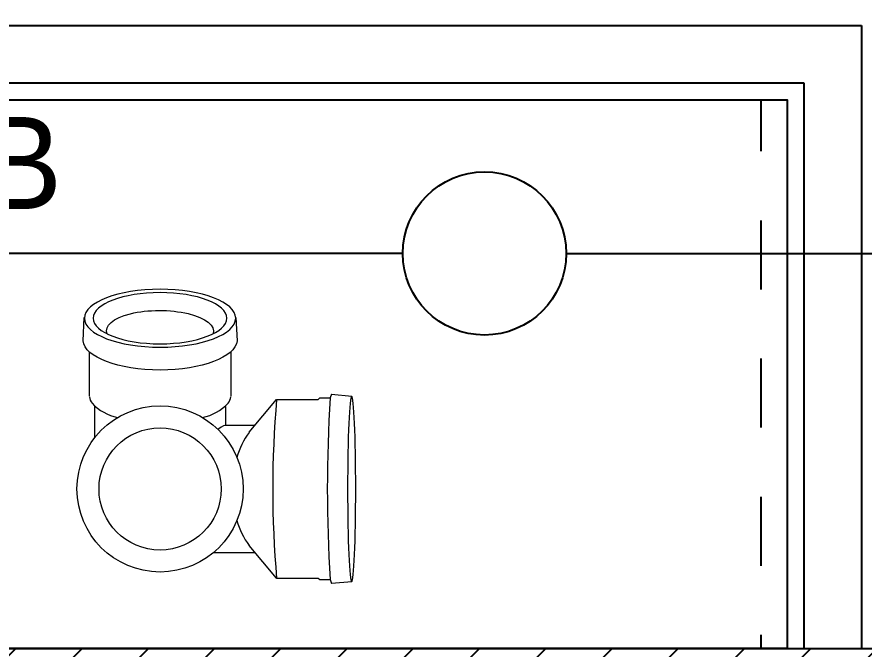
# Model space of a CAD drawing. Header units: centimetres. Extents: x -58072 to 12532, y -30603 to 6224.
# Drawn here: x 11673.5 to 11738.3, y 3265.3 to 3313.7 of the extents above; entities that cross this region are included whole.
import ezdxf

# ---------------------------------------------------------------- set-up
doc = ezdxf.new("R2010")
doc.units = ezdxf.units.CM
for name, pattern in [('ACAD_ISO02W100', [15, 12, -3]), ('ISO-03', [1.5, 0.6, -0.9]), ('VW-01', [0.41656, 0.20828, -0.20828])]:
    doc.linetypes.add(name, pattern=pattern)
for name, color, linetype in [('B GÈnÈral_Hatch', 252, 'Continuous'), ('B Général', 252, 'Continuous'), ('C ANNOTATIONS-textes-numérotation gaine', 252, 'ISO-03'), ('F REMPLISSAGE-vert clair', 252, 'Continuous'), ('F REMPLISSAGE-vert foncé', 252, 'Continuous'), ('prlm-EAU-CHU', 42, 'Continuous'), ('prlm-GT', 242, 'Continuous'), ('prlm-MOD', 7, 'Continuous'), ('prlm-VMC', 93, 'Continuous')]:
    doc.layers.add(name, color=color, linetype=linetype)
doc.layers.add('prlm-ELEC-CFO', color=1, linetype='Continuous', lineweight=25)
doc.layers.add('prlm-ZEROPLOT', color=254, linetype='Continuous', plot=False)
doc.styles.add('Eurostile', font='Eurosti.TTF')

# ---------------------------------------------------------------- blocks, each defined once
blk = doc.blocks.new('B 60.Groupe-42-1')
at = {"layer": 'B Général', "linetype": 'VW-01', "ltscale": 25.4, "flags": 128}
blk.add_lwpolyline([(11644.446, 3307.389), (11730.446, 3307.389), (11730.446, 3265.389), (11644.446, 3265.389)], close=True, dxfattribs=at)
at = {"layer": 'C ANNOTATIONS-textes-numérotation gaine', "insert": (11644.446, 3306.084), "char_height": 7.0556, "width": 37, "attachment_point": 1, "line_spacing_factor": 0.894578, "style": 'Eurostile'}
blk.add_mtext('GT 23B\\P42*86', dxfattribs=at)
blk = doc.blocks.new('xi.dchrob')
at = {"layer": 'prlm-ZEROPLOT', "color": 253, "linetype": 'ACAD_ISO02W100', "ltscale": 5}
for radius in [180, 120]:
    blk.add_circle((13.375, 0), radius, dxfattribs=at)
blk = doc.blocks.new('xi.aam33')
at = {"layer": 'prlm-EAU-CHU', "color": 0, "lineweight": 13}
for p, q in [((-5.89, 11.331), (-5.799, 13.123)), ((5.799, 13.123), (5.89, 11.331)), ((-5.41, 7.114), (-5.41, 10.463)), ((5.41, 10.463), (5.41, 7.114)), ((13.12, 7.25), (13.031, 6.97)), ((13.12, 7.25), (14.668, 7.106)), ((6.828, 4.34), (8.907, 6.841)), ((8.922, 6.85), (12.093, 6.85)), ((12.093, 6.85), (12.219, 6.97)), ((12.219, 6.97), (13.031, 6.97)), ((-5, 3.931), (-5, 6.323)), ((5, 6.323), (5, 4.87)), ((7.269, 4.87), (4.958, 4.867)), ((8.907, -6.841), (6.828, -4.34)), ((4.091, -4.87), (7.269, -4.87)), ((12.093, -6.85), (8.922, -6.85)), ((12.219, -6.97), (12.093, -6.85)), ((13.031, -6.97), (12.219, -6.97)), ((13.028, -6.944), (13.12, -7.25)), ((14.668, -7.106), (13.12, -7.25))]:
    blk.add_line(p, q, dxfattribs=at)
at = {"layer": 'prlm-EAU-CHU', "color": 0, "lineweight": 13, "flags": 128}
blk.add_lwpolyline([(4.958, 4.867), (4.86, 4.836), (4.68, 4.729), (4.43, 4.564)], dxfattribs=at)
at = {"layer": 'prlm-EAU-CHU', "color": 0, "lineweight": 13}
for radius in [6.36, 4.675]:
    blk.add_circle((0, 0), radius, dxfattribs=at)
for centre, radius, start, end in [((-4.475, 7.136), 0.936, 184.66048, 218.12589), ((-2.54, 9.094), 3.683, 223.50702, 258.77599), ((2.54, 9.094), 3.683, 281.22401, 316.49298), ((4.475, 7.136), 0.936, 321.87411, 355.33952), ((87.178, 0), 78.555, 174.99745, 185.00255), ((119.647, -0.014), 106.844, 176.25229, 183.71904), ((11.683, 0.728), 6.052, 143.44583, 163.86683), ((11.683, -0.728), 6.052, 196.13317, 216.55417)]:
    blk.add_arc(centre, radius, start, end, dxfattribs=at)
at = {"layer": 'prlm-EAU-CHU', "color": 0, "lineweight": 13, "extrusion": (0, 0, -1)}
for centre, major_axis, ratio in [((0, 13.073), (-5.789, 0), 0.383426), ((0, 13.073), (-5.115, 0), 0.383329), ((14.667, 0), (0, -7.101), 0.043635)]:
    blk.add_ellipse(centre, major_axis=major_axis, ratio=ratio, dxfattribs=at)
for centre, major_axis, ratio, start_param, end_param in [((-0.001, 12.093), (4.098, -0.028), 0.383971, 2.986035, 6.398097), ((0, 11.414), (5.894, 0), 0.391508, 0.036281, 3.105311)]:
    blk.add_ellipse(centre, major_axis=major_axis, ratio=ratio, start_param=start_param, end_param=end_param, dxfattribs=at)

msp = doc.modelspace()

# ---------------------------------------------------------------- hatches: boundary and pattern name
at = {"layer": 'B GÈnÈral_Hatch', "linetype": 'Continuous'}
h = msp.add_hatch(dxfattribs=at)
h.set_pattern_fill('50_BETON', color=256, style=0, pattern_type=2)
h.set_pattern_definition([(45, (0, 0), (2.4253472, -2.6458333), [])])
h.paths.add_polyline_path([(11951.445, 3265.389), (11449.443, 3265.389), (11449.443, 3247.389), (11951.445, 3247.389)])

# ---------------------------------------------------------------- linework, layer by layer
at = {"layer": 'B Général', "linetype": 'Continuous'}
for p, q in [((11640.945, 3307.389), (11732.441, 3307.389)), ((11732.441, 3307.389), (11732.441, 3265.388)), ((11449.443, 3265.389), (11951.445, 3265.389))]:
    msp.add_line(p, q, dxfattribs=at)
at = {"layer": 'B Général', "linetype": 'Continuous', "lineweight": 18}
msp.add_line((11449.443, 3265.389), (11951.445, 3265.389), dxfattribs=at)
at = {"layer": 'F REMPLISSAGE-vert clair'}
for p, q in [((11640.945, 3313.089), (11738.141, 3313.089)), ((11738.141, 3313.089), (11738.141, 3265.388)), ((11640.945, 3308.689), (11733.741, 3308.689)), ((11733.741, 3308.689), (11733.741, 3265.388))]:
    msp.add_line(p, q, dxfattribs=at)
at = {"layer": 'F REMPLISSAGE-vert foncé'}
for p, q in [((11640.945, 3313.089), (11738.141, 3313.089)), ((11738.141, 3313.089), (11738.141, 3265.388)), ((11640.945, 3308.689), (11733.741, 3308.689)), ((11733.741, 3308.689), (11733.741, 3265.388))]:
    msp.add_line(p, q, dxfattribs=at)
at = {"layer": 'F REMPLISSAGE-vert foncé', "linetype": 'Continuous'}
for p, q in [((11640.945, 3307.389), (11732.441, 3307.389)), ((11732.441, 3307.389), (11732.441, 3265.388))]:
    msp.add_line(p, q, dxfattribs=at)
at = {"layer": 'prlm-ELEC-CFO', "lineweight": 13}
msp.add_spline([(11653.915, 3391.174), (11789.805, 3373.126), (11866.304, 3329.181), (11867.177, 3280.889)], degree=3, dxfattribs=at)
at = {"layer": 'prlm-GT', "ltscale": 50}
msp.add_lwpolyline([(11644.446, 3307.389), (11732.441, 3307.389), (11732.441, 3265.388), (11644.446, 3265.388)], close=True, dxfattribs=at)
at = {"layer": 'prlm-VMC', "ltscale": 50}
msp.add_lwpolyline([(11703.031, 3295.63), (11653.646, 3295.63), (11653.646, 3540.34), (11680.45, 3540.34)], dxfattribs=at)
at = {"layer": 'prlm-VMC'}
msp.add_lwpolyline([(11715.531, 3295.63), (11739.441, 3295.63)], dxfattribs=at)
msp.add_circle((11709.281, 3295.63), 6.25, dxfattribs=at)

# ---------------------------------------------------------------- block references
at = {"layer": 'C ANNOTATIONS-textes-numérotation gaine'}
msp.add_blockref('B 60.Groupe-42-1', (0, 0), dxfattribs=at)
at = {"layer": 'prlm-EAU-CHU', "ltscale": 50}
msp.add_blockref('xi.aam33', (11684.447, 3277.598), dxfattribs=at)
at = {"layer": 'prlm-MOD'}
for p, rotation in [((11782.298, 3265.229), 90), ((11711.831, 3247.624), 270)]:
    msp.add_blockref('xi.dchrob', p, dxfattribs=dict(at, rotation=rotation))

doc.saveas('drawing.dxf')
